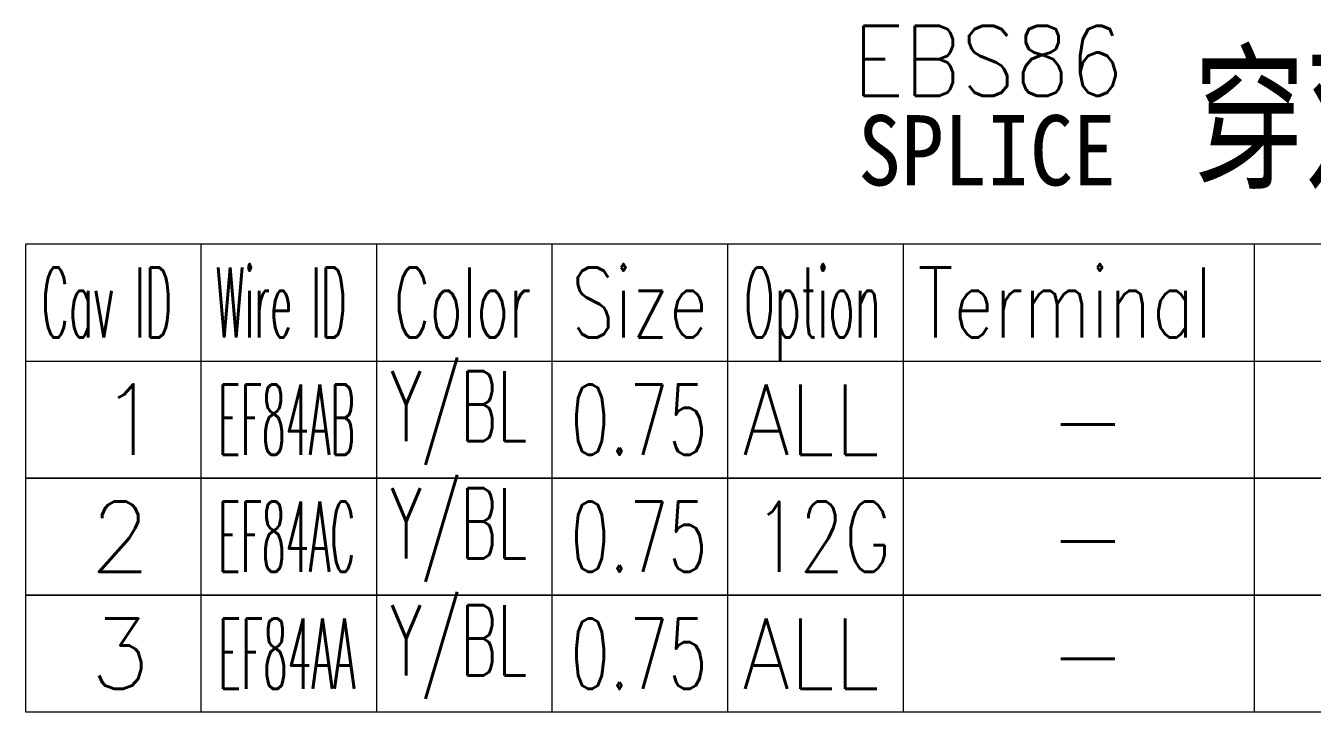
# Model space of a CAD drawing. Header units: inches. Extents: x 47316 to 59086, y 3141 to 11743.
# Drawn here: x 54364.2 to 54419.2, y 10034.7 to 10064 of the extents above; entities that cross this region are included whole.
import ezdxf

# ---------------------------------------------------------------- set-up
doc = ezdxf.new("R2010")
doc.units = ezdxf.units.IN
doc.header["$MEASUREMENT"] = 0
doc.styles.add('MtX_FangSong_GB2312', font='')
doc.styles.get("Standard").update_dxf_attribs({"font": ''})
doc.styles.get('MtX_FangSong_GB2312').set_extended_font_data('FangSong_GB2312')
doc.styles.get('Standard').set_extended_font_data('SimSun')

msp = doc.modelspace()

# ---------------------------------------------------------------- linework, layer by layer
at = {"color": 0, "linetype": 'Continuous', "lineweight": 15}
for p, q in [((54364.244, 10054.693), (54446.744, 10054.693)), ((54364.244, 10049.693), (54364.244, 10054.693)), ((54364.244, 10049.693), (54446.744, 10049.693))]:
    msp.add_line(p, q, dxfattribs=at)
at = {"color": 7, "linetype": 'Continuous', "lineweight": 15}
for p, q in [((54371.744, 10049.693), (54371.744, 10054.693)), ((54379.244, 10049.693), (54379.244, 10054.693)), ((54386.744, 10049.693), (54386.744, 10054.693)), ((54394.244, 10049.693), (54394.244, 10054.693)), ((54401.744, 10049.693), (54401.744, 10054.693)), ((54416.744, 10049.693), (54416.744, 10054.693))]:
    msp.add_line(p, q, dxfattribs=at)
at = {"color": 102, "linetype": 'Continuous', "lineweight": 15}
for p, q in [((54371.744, 10044.693), (54371.744, 10049.693)), ((54379.244, 10044.693), (54379.244, 10049.693)), ((54386.744, 10044.693), (54386.744, 10049.693)), ((54394.244, 10044.693), (54394.244, 10049.693)), ((54401.744, 10044.693), (54401.744, 10049.693)), ((54416.744, 10044.693), (54416.744, 10049.693)), ((54371.744, 10039.693), (54371.744, 10044.693)), ((54379.244, 10039.693), (54379.244, 10044.693)), ((54386.744, 10039.693), (54386.744, 10044.693)), ((54394.244, 10039.693), (54394.244, 10044.693)), ((54401.744, 10039.693), (54401.744, 10044.693)), ((54416.744, 10039.693), (54416.744, 10044.693)), ((54371.744, 10034.693), (54371.744, 10039.693)), ((54379.244, 10034.693), (54379.244, 10039.693)), ((54386.744, 10034.693), (54386.744, 10039.693)), ((54394.244, 10034.693), (54394.244, 10039.693)), ((54401.744, 10034.693), (54401.744, 10039.693)), ((54416.744, 10034.693), (54416.744, 10039.693))]:
    msp.add_line(p, q, dxfattribs=at)
at = {"color": 0, "linetype": 'Continuous', "lineweight": 15}
for points in [[(54364.244, 10044.693), (54364.244, 10049.693), (54446.744, 10049.693), (54446.744, 10044.693)], [(54364.244, 10039.693), (54364.244, 10044.693), (54446.744, 10044.693), (54446.744, 10039.693)], [(54364.244, 10034.693), (54364.244, 10039.693), (54446.744, 10039.693), (54446.744, 10034.693)]]:
    msp.add_lwpolyline(points, close=True, dxfattribs=at)

# ---------------------------------------------------------------- texts
at = {"lineweight": 15, "style": 'MtX_FangSong_GB2312', "width": 0.7}
msp.add_text('穿双壁热缩管', height=5, dxfattribs=at).set_placement((54414.142, 10057.573))
at = {"color": 6, "linetype": 'Continuous', "lineweight": 20, "char_height": 3, "attachment_point": 1}
for s, insert, width in [('\\Fromans.shx;\\W0.9000000000;\\T1.0000000000;\\o\\lEBS86', (54399.579, 10064.011), 12.85714), ('\\f黑体|b0|i0|c1|p0;\\W0.9000000000;\\T1.0000000000;\\o\\lSPLICE', (54399.805, 10060.193), 11.64944)]:
    msp.add_mtext(s, dxfattribs=dict(at, insert=insert, width=width))
at = {"color": 7, "linetype": 'Continuous', "lineweight": 15, "char_height": 3, "attachment_point": 1}
for s, insert, width in [('\\Fromans.shx;\\W0.4292452830;\\T1.0000000000;\\o\\lCav ID', (54364.928, 10053.693), 6.5), ('\\Fromans.shx;\\W0.4026548673;\\T1.0000000000;\\o\\lWire ID', (54372.359, 10053.693), 6.5), ('\\Fromans.shx;\\W0.5687500000;\\T1.0000000000;\\o\\lColor', (54379.987, 10053.693), 6.5), ('\\Fromans.shx;\\W0.7222222222;\\T1.0000000000;\\o\\lSize', (54387.553, 10053.693), 6.5), ('\\Fromans.shx;\\W0.4595959596;\\T1.0000000000;\\o\\lOption', (54394.941, 10053.693), 6.5), ('\\Fromans.shx;\\W0.7480916031;\\T1.0000000000;\\o\\lTerminal', (54402.351, 10053.693), 14), ('\\Fromans.shx;\\W1.0000000000;\\T1.0000000000;\\o\\l1', (54367.422, 10048.693), 2.85714), ('\\Fromans.shx;\\W1.0000000000;\\T1.0000000000;\\o\\l2', (54366.994, 10043.693), 2.85714), ('\\Fromans.shx;\\W1.0000000000;\\T1.0000000000;\\o\\l3', (54366.994, 10038.693), 2.85714)]:
    msp.add_mtext(s, dxfattribs=dict(at, insert=insert, width=width))
at = {"color": 140, "linetype": 'Continuous', "lineweight": 15, "char_height": 3, "width": 6.5, "attachment_point": 1}
for s, insert in [('\\Fromans.shx;\\W0.5833333333;\\T1.0000000000;\\o\\lY/BL', (54379.827, 10049.265)), ('\\Fromans.shx;\\W0.8750000000;\\T1.0000000000;\\o\\lALL', (54394.869, 10048.693)), ('\\Fromans.shx;\\W0.5833333333;\\T1.0000000000;\\o\\lY/BL', (54379.827, 10044.265)), ('\\Fromans.shx;\\W0.7459016393;\\T1.0000000000;\\o\\l12G', (54395.383, 10043.693)), ('\\Fromans.shx;\\W0.5833333333;\\T1.0000000000;\\o\\lY/BL', (54379.827, 10039.265)), ('\\Fromans.shx;\\W0.8750000000;\\T1.0000000000;\\o\\lALL', (54394.869, 10038.693))]:
    msp.add_mtext(s, dxfattribs=dict(at, insert=insert))
at = {"color": 21, "linetype": 'Continuous', "lineweight": 15, "char_height": 3, "attachment_point": 1}
for s, insert, width in [('\\Fromans.shx;\\W0.3922413793;\\T1.0000000000;\\o\\lEF84AB', (54372.468, 10048.693), 6.5), ('\\Fromans.shx;\\W0.6500000000;\\T1.0000000000;\\o\\l0.75', (54387.522, 10048.693), 6.5), ('\\Fromans.shx;\\W1.0000000000;\\T1.0000000000;\\o\\l-', (54407.958, 10048.693), 3.71429), ('\\Fromans.shx;\\W0.3922413793;\\T1.0000000000;\\o\\lEF84AC', (54372.468, 10043.693), 6.5), ('\\Fromans.shx;\\W0.6500000000;\\T1.0000000000;\\o\\l0.75', (54387.522, 10043.693), 6.5), ('\\Fromans.shx;\\W1.0000000000;\\T1.0000000000;\\o\\l-', (54407.958, 10043.693), 3.71429), ('\\Fromans.shx;\\W0.4026548673;\\T1.0000000000;\\o\\lEF84AA', (54372.474, 10038.693), 6.5), ('\\Fromans.shx;\\W0.6500000000;\\T1.0000000000;\\o\\l0.75', (54387.522, 10038.693), 6.5), ('\\Fromans.shx;\\W1.0000000000;\\T1.0000000000;\\o\\l-', (54407.958, 10038.693), 3.71429)]:
    msp.add_mtext(s, dxfattribs=dict(at, insert=insert, width=width))

doc.saveas('drawing.dxf')
